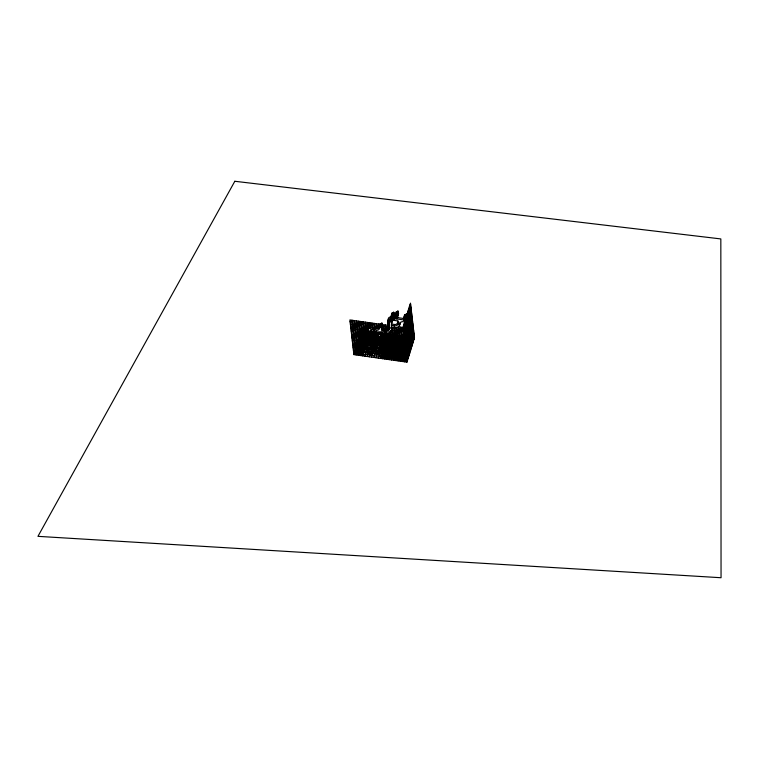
<?xml version="1.0" encoding="UTF-8"?>
<svg xmlns="http://www.w3.org/2000/svg" width="759" height="759" viewBox="0 0 759 759"><rect width="100%" height="100%" fill="white"/><g stroke="black" fill="none" stroke-linecap="round" stroke-linejoin="round"><path stroke-width="1.14" d="M368.428 339.7L367.214 344.131M385.287 333.789L385.192 332.907M388.38 322.869L388.181 321.645A2.913 2.011 61.1 0 0 387.745 320.915A4.563 2.751 17.2 0 1 389.12 318.894M395.942 314.084C394.841 324.88 393.949 312.556 397.725 315.222M361.341 345.838C358.077 354.681 363.855 344.69 361.531 341.645L359.804 342.499L358.22 347.935M384.424 344.301L383.817 343.694L382.878 344.14M397.725 315.346L398.114 314.027M364.206 341.341L363.931 342.309L363.722 341.512M365.971 341.597L365.259 342.499L366.569 338.571L367.242 344.349L371.663 344.975L370.582 348.447L370.42 347.005L374.842 347.631M369.605 337.3L368.893 338.201L369.576 337.48M369.699 335.497L369.88 336.531L370.145 335.535M371.331 337.783L370.667 338.457L371.36 337.689L370.857 337.432M371.474 335.744L371.644 336.778L371.445 335.924M377.726 342.869L377.906 343.903M371.369 337.565L370.772 338.191M378.437 334.757L378.57 333.637M385.23 333.742L384.965 334.88M388.314 322.812L388.048 323.951M378.551 334.349L379.718 332.195A2.059 1.584 -6.6 0 1 379.965 332.062M379.766 332.594L378.637 334.349M361.312 345.952L365.999 346.379M370.031 339.69L370.534 339.671M360.544 349.254L361.701 344.501M404.13 317.907L403.997 316.958M406.321 318.277L406.454 317.167M385.221 335.45L386.35 333.144A2.059 1.584 -6.6 0 1 386.957 332.869L387.043 333.59A2.913 2.011 61.1 0 0 386.397 333.524L385.657 334.235M371.948 333.618L372.375 332.214M385.259 335.184L385.155 335.668M371.929 333.675L372.973 331.341M378.684 334.197L378.504 334.785M389.405 332.878L389.282 333.135M378.191 332.338A2.913 1.167 -53.5 0 1 378.561 332.404L377.963 335.431L378.115 334.624M378.618 334.14L379.472 332.091M387.697 325.08L387.934 324.311M384.614 336L384.851 335.241M385.249 335.08L385.638 334.102M371.379 334.33L371.976 331.351M377.773 337.005L378.01 336.237M378.058 336.237L377.584 337.764M387.678 325.45L388.333 322.48A2.913 1.167 -53.5 0 0 387.915 322.357L388.456 320.611L389.699 320.791M384.538 336.265L384.718 335.677L384.595 336.379M387.488 327.025L387.726 326.256M384.69 337.176L384.386 338.163L384.652 337.29M388.617 334.007L389.082 332.831M388.475 335.905L388.978 334.273M353.903 354.605L361.436 330.269L414.49 337.802L406.957 362.138L353.903 354.605L349.89 319.947L380.838 324.34M357.157 345.117L357.688 343.381L359.899 343.694C357.906 357.195 357.982 342.651 361.331 345.715M363.646 330.582L356.113 354.918L352.1 320.26M358.523 347.764L360.108 343.827M357.821 350.895L359.975 343.941L361.531 341.645L362.185 344.254L359.975 343.941L359.738 342.252A2.277 1.376 17.2 0 1 361.777 341.123M358.665 348.988L359.747 345.516L359.33 344.349M362.015 342.812L360.098 348.201L361.17 344.719M365.857 330.896L358.324 355.231L354.311 320.573M363.618 341.455L364.045 341.559M363.447 343.172L363.827 339.994M368.068 331.209L360.534 355.544L360.032 351.208M368.371 330.345A4.563 2.751 17.2 0 0 367.318 332.205L367.109 336.835M361.407 344.301L365.829 344.937L367.043 341.019L367.849 330.469A4.563 2.751 17.2 0 1 371.938 328.211L376.36 328.837A2.277 1.755 -6.6 0 0 379.111 327.414L380.183 323.932L381.91 323.078L382.564 325.687L381.483 329.169A2.277 1.755 -6.6 0 0 383.162 331.218L387.583 331.844A4.563 2.751 17.2 0 0 391.672 329.586L391.473 324.482L394.395 314.824L393.741 312.205L392.014 313.069L388.902 322.566L388.285 319.169A4.563 2.751 17.2 0 1 391.17 316.845M365.316 341.939L365.895 341.541L365.449 342.243M367.147 337.195L366.739 340.013M365.658 343.485L366.037 340.307L361.616 339.681A4.563 2.751 17.2 0 0 357.527 341.939L358.362 349.159L362.783 349.785L362.242 351.521L353.4 350.269M362.717 353.979L363.115 352.679M362.745 355.857L370.278 331.522M370.601 339.709L369.121 344.614L372.138 335.971L371.493 333.353L369.766 334.207L367.1 343.115L369.225 338.969M370.088 334.178L370.06 330.782A2.277 1.376 17.2 0 1 372.109 329.653L376.53 330.279A2.277 1.755 -6.6 0 0 379.272 328.856L381.91 323.078L382.564 325.687L380.354 325.374L380.183 323.932L382.394 324.245M369.396 336.18L369.633 335.44M367.745 334.302L369.956 334.615L369.899 335.772M366.161 347.821L369.927 335.658L371.493 333.353L372.138 335.971M368.95 340.326L369.121 341.768L369.348 340.544M371.54 333.799L371.73 333.21M370.383 339.956L368.978 343.381L369.756 340.563M371.559 334.861L371.787 333.837M364.956 356.17L372.489 331.835M371.436 336.265L371.976 334.52M371.606 336.493L371.531 335.706M373.883 329.387L374.149 328.524L373.779 331.702A2.913 2.011 61.1 0 0 373.134 331.636M370.724 340.07L370.99 339.197M370.753 341.948L371.16 340.639M367.166 356.483L374.699 332.148M376.056 331.332L375.382 333.505L370.961 332.878M375.401 333.723L376.094 331.702M375.525 334.738L376.151 331.74M376.625 331.474L375.544 334.956L367.878 333.865M375.572 335.165L376.312 333.163L375.686 336.18L377.897 336.493M371.189 350.468L371.995 347.859L379.737 348.96M369.377 356.796L376.91 332.461M371.521 353.352L372.327 350.753L380.022 351.929M372.062 353.609L372.498 352.195M380.847 325.184L381.331 324.947M377.28 338.742L377.764 335.763M378.143 334.842L378.589 332.129M374.88 341.559L375.544 347.337L375.003 349.074L375.212 344.453M380.999 325.867L381.217 326.664M371.587 357.109L379.12 332.774M381.445 325.934L380.809 326.892L381.464 326.104M381.388 327.508L381.625 326.749M380.306 342.907L378.096 342.594L377.422 344.766L377.621 340.136L382.081 340.649L382.745 346.427M377.251 343.324L377.925 341.152L377.991 341.626L377.299 342.394L377.489 341.37L380.667 341.237M381.853 341.882L382.119 341.009L379.158 340.63L381.72 340.8L378.456 340.924M373.798 357.423L381.331 333.087M381.35 333.116L381.046 332.1M382.033 332.755L381.73 331.749M379.367 342.442L379.908 340.696M379.462 343.353L379.234 344.093L379.87 343.504M383.788 330.677L385.164 329.966M376.009 357.745L383.542 333.4M381.236 341.379L381.587 341.237M381.009 350.563L378.798 350.25L379.766 347.698L380.136 351.578M378.855 341.142L382.081 340.649M384.111 333.505L384.927 332.717M384.936 330.962L385.989 329.178L386.711 330.696L388.2 329.491M384.804 335.677L385.183 333.362A2.913 1.167 -53.5 0 0 384.832 333.286L385.202 330.089M387.488 325.772L386.635 328.818L387.232 328.903L387.394 330.345M387.887 324.757L388.001 324.112M384.092 337.679L384.263 337.138M383.551 339.747L384.396 336.702M386.948 328.761L387.545 326.693M387.65 326.37L388.02 325.175M379.861 351.815L379.491 353.666M380.079 351.123L379.699 352.973M381.255 346.569L381.103 348.447M387.062 328.543L386.843 330.26M387.232 328.002L387.84 326.038M378.219 358.058L385.752 333.723M387.232 328.903L387.915 328.543L388.086 329.985M379.301 354.576L379.528 352.138M380.458 351.265L380.335 349.529M380.449 349.178L380.344 350.886M380.676 350.573L380.553 348.827M380.657 348.485L380.563 350.193M379.339 340.563L379.87 340.336L380.667 349.842M383.456 343.163L381.426 347.404M387.915 328.543L388.741 327.755L391.502 328.144L391.236 329.017M390.857 319.795L391.511 319.008M392.469 314.587L392.697 313.846M391.122 319.349L390.894 320.089L391.644 320.165M391.644 317.66L392.735 316.807M392.735 314.131L392.782 314.909M383.969 343.836L383.191 346.664L384.263 343.191M391.302 319.862L391.758 318.476M391.976 317.66L392.299 316.74M392.83 315.004L392.602 315.744L393.276 315.061M391.255 320.507L391.027 321.247L391.691 320.564M391.407 319.918L391.796 318.771M392.868 315.289L392.64 316.029L393.314 315.355M382.878 348.485L385.107 341.284L384.623 340.108L382.897 340.962L379.206 353.172M388.048 328.106L388.769 329.634L389.291 327.831M391.663 320.279L390.989 320.953L391.283 320.127M392.204 318.543L391.17 319.273M392.232 318.827L391.559 319.501M392.773 317.091L392.099 317.765L392.583 316.882L404.262 318.59M392.005 320.554L392.612 318.6L390.401 318.287L390.572 319.729L392.782 320.042L392.612 318.6M387.963 334.036L380.43 358.371L380.268 356.929L406.796 360.696L414.329 336.36M388.494 335.687L387.64 337.489L388.485 334.444M387.64 337.489L388.58 334.434M387.972 337.537L389.139 333.467M394.319 318.087L396.198 312.006L397.925 311.143C400.23 314.141 394.509 324.273 397.688 315.241M394.614 317.433L396.577 313.306M401.226 335.914L393.693 360.25L390.524 332.822L391.056 331.076M390.173 334.349L382.64 358.684L381.976 352.907L406.293 356.36L413.826 332.025M395.059 318.495L395.8 314.976M394.13 319.681L394.215 320.402L396.369 313.448L396.198 312.006L398.409 312.319L396.492 317.708L397.564 314.226M394.376 325.355L394.642 324.491A2.277 1.755 -6.6 0 0 397.393 323.059L398.086 323.163M392.384 334.662L384.851 358.998L383.513 347.442L406.131 350.487M394.595 334.975L387.062 359.311L384.054 333.324L403.949 336.142L411.482 311.807M399.974 322.186L399.775 324.824A4.563 3.52 -6.6 0 1 394.272 327.67L394.642 324.491L392.431 324.178A4.563 2.751 17.2 0 0 391.227 324.112M396.805 335.288L389.272 359.624L386.265 333.637M403.456 318.695L404.509 315.004L406.236 314.141L410.723 349.965L357.669 342.432M403.598 319.918L406.236 314.141L406.881 316.759L404.67 316.446L404.509 315.004L406.72 315.317M399.016 335.601L391.483 359.937L388.475 333.951M406.957 362.138L402.953 327.48L405.306 319.881M405.695 318.894L406.103 317.594M406.444 316.18L410.486 303.145L414.49 337.802M410.647 304.587L403.114 328.922L392.061 327.357A2.277 1.376 17.2 0 0 391.264 327.338M410.818 306.038L403.285 330.374L392.232 328.799M410.98 307.48L403.446 331.816L392.394 330.241M411.15 308.922L403.617 333.258L390.354 331.37M411.321 310.365L403.788 334.7L390.524 332.822M403.437 336.228L395.904 360.563L392.061 327.357M411.653 313.249L404.12 337.594L384.225 334.766M411.824 314.7L404.291 339.036L382.175 335.895M411.985 316.142L398.114 360.876L394.187 326.949M412.156 317.585L404.623 341.92L371.455 337.214L371.901 341.55L374.168 341.854L373.134 331.655M412.317 319.027L404.784 343.362L371.625 338.656M403.247 348.827L405.515 348.969M412.488 320.469L404.955 344.804L385.06 341.986M407.858 336.854L400.325 361.189L396.483 327.983M412.659 321.92L405.126 346.256L385.221 343.429M404.006 350.326L406.331 350.288L405.676 350.411M412.82 323.362L405.287 347.698L383.181 344.558M405.458 349.14L412.991 324.805M405.638 350.743L413.152 326.247M405.714 350.734L403.427 350.43L403.304 348.656M410.069 337.176L402.536 361.512L398.532 326.854L402.953 327.48M413.323 327.689L405.79 352.024L383.684 348.893M413.494 329.14L405.961 353.476L383.855 350.335M413.655 330.582L406.122 354.918L381.805 351.464M412.279 337.489L404.746 361.825L400.743 327.167M413.997 333.467L406.463 357.802L382.138 354.349M414.158 334.909L406.625 359.244L380.098 355.478M371.531 333.524L371.919 331.484A2.913 1.167 -53.5 0 0 371.559 331.398A2.277 1.376 17.2 0 0 370.05 331.588M371.587 334.757L371.758 334.216M378.191 334.681L378.361 334.15M372.081 332.888L372.745 331.294M385.344 334.766L386.198 332.888M391.492 322.224L391.274 322.708M368.646 340.914L369.462 340.411L370.174 340.914M359.785 345.411L360.373 344.7M368.665 340.601L369.253 339.88M396.179 314.919L396.758 314.207M372.394 332.357L373.02 331.692M404.12 349.975L403.465 350.098L406.274 350.468M383.656 342.252L382.735 342.641L381.616 346.227M403.57 319.7L405.78 320.013M392.82 318.391L405.809 320.232L409.651 353.447L356.588 345.914M404.964 320.507L409.11 355.184L356.056 347.65M392.005 320.089L396.426 320.715A2.277 1.755 -6.6 0 1 398.096 322.765L397.564 324.51A2.277 1.755 -6.6 0 1 394.813 325.934L392.602 325.62A2.277 1.376 17.2 0 0 391.246 325.744M405.268 321.968L403.057 321.655A2.277 1.755 -6.6 0 0 400.306 323.087L399.775 324.824L397.564 324.51L397.934 321.323A2.277 1.755 -6.6 0 0 397.972 320.659M387.915 322.347L389.025 322.509M350.06 321.389L378.798 325.469M383.219 326.104L387.64 326.731M380.61 325.81L379.652 325.668L379.813 327.12L382.024 327.433M350.222 322.831L378.969 326.92M381.179 327.233L387.811 328.173A4.563 2.751 17.2 0 1 388.864 326.313M391.483 314.805L391.644 316.247L393.855 316.569L394.225 313.382L392.014 313.069L392.185 314.511L394.395 314.824L393.741 312.205L392.185 314.511L389.395 323.543L389.462 329.273L388.741 327.755M350.392 324.283L379.13 328.362L378.627 324.027M381.341 328.675L383.551 328.989L383.048 324.653L387.469 325.288L387.906 328.989M385.942 330.355L384.424 330.137A2.277 1.376 17.2 0 0 382.916 330.336M350.563 325.725L370.458 328.552L369.785 322.774M350.724 327.167L368.409 329.681L367.574 322.461M350.895 328.609L366.369 330.81M383.418 333.865L376.787 332.916L376.606 331.294M368.058 332.271L370.269 332.584M351.056 330.051L366.54 332.252M367.925 332.708L370.136 333.021M360.895 332.006L413.959 339.539L409.945 304.881M367.963 333.068L370.174 333.381M367.83 333.505L370.041 333.818M368.447 333.789L367.479 333.647L368.02 331.911L370.231 332.224L369.737 334.321L367.527 334.007M351.227 331.503L366.701 333.694M367.783 334.662L369.994 334.975M360.364 333.742L413.418 341.275L409.405 306.627M367.65 335.089L370.069 335.506L369.842 336.237L367.555 335.886M351.398 332.945L366.872 335.136M404.452 340.478L369.927 335.658L369.766 334.207M367.688 335.45L370.107 335.791M367.337 335.601L369.51 335.554M359.823 335.478L412.877 343.011L408.864 308.363M351.559 334.387L367.033 336.588M367.46 336.683L369.671 336.996M367.508 337.043L371.606 337.708M367.365 337.48L369.576 337.793M367.413 337.84L369.624 338.153M351.73 335.829L367.204 338.03L365.364 322.148M359.282 337.214L412.346 344.757L408.333 310.099M367.318 338.637L369.529 338.95M371.066 339.444L368.855 339.131L368.684 337.689M351.901 337.271L367.375 339.472M371.796 340.098L376.217 340.725M358.741 338.96L411.805 346.493L407.792 311.835M378.191 342.034L371.559 341.095L371.426 339.463M366.995 340.658L369.206 340.971M352.062 338.723L358.694 339.662L356.521 320.886M382.716 342.964L382.83 343.979M367.043 341.019L369.253 341.332M378.096 342.878L377.868 343.618M366.91 341.455L371.331 342.081L370.79 343.827L379.633 345.079L379.851 347.005M380.344 343.267L377.963 343.03L377.621 340.136M358.21 340.696L411.264 348.229L407.251 313.571M352.233 340.165L358.865 341.104M376.549 343.618L378.76 343.931M352.394 341.607L356.815 342.233M381.103 346.085L383.475 346.332M380.876 346.18L383.494 346.493L383.656 347.935M380.79 346.218L383.513 346.711M381.141 346.92L381.217 348.827M352.565 343.049L356.986 343.675A4.563 2.751 17.2 0 1 357.764 341.996M370.25 345.563L374.671 346.189M381.037 347.271L380.781 349.491M383.637 347.726L384.794 342.964M357.128 344.169L410.192 351.702L406.35 318.495M375.544 347.337L378.864 347.812M352.736 344.491L358.257 345.279M352.897 345.943L357.318 346.569M361.739 347.195L372.792 348.761L372.46 345.876M380.174 350.051L380.25 351.958M380.069 350.392L380.136 352.309M379.965 350.743L380.031 352.65M353.068 347.385L357.489 348.011M359.7 348.324L361.91 348.637L361.578 345.753M379.747 351.436L379.813 353.352M353.229 348.827L357.66 349.453M355.516 349.387L408.579 356.92L404.566 322.271M371.796 352.489L362.944 351.227L362.413 352.973L353.571 351.711M379.547 354.216L379.13 353.134M354.975 351.123L408.038 358.656L404.025 324.008M371.54 353.874L369.747 353.618L369.918 355.06M354.444 352.859L407.498 360.402L403.484 325.744M353.732 353.153L362.574 354.415M394.585 317.224L394.756 318.666M393.153 316.864L393.323 318.306L391.113 317.993L390.942 316.541M392.08 320.336L392.242 321.778L390.031 321.465L389.87 320.023M391.037 330.516L391.132 331.322A4.563 2.751 17.2 0 1 387.043 333.59L371.568 331.389L371.398 329.947M387.754 320.905L388.769 329.634M387.365 328.467L387.526 329.909M386.568 329.823L386.473 329.008L384.263 328.694A4.563 2.751 17.2 0 0 381.549 328.941M385.989 329.178L386.16 330.62M385.259 324.966L385.762 329.302M384.747 332.546L384.832 333.277M382.119 335.412L382.849 341.673M383.01 343.115L383.352 346M380.325 331.92L380.411 332.641A2.913 2.011 61.1 0 0 379.766 332.575M381.473 346.607L381.54 347.783M380.136 337.024L380.638 341.351M381.284 346.18L381.426 348.134M378.902 332.423L377.925 336.711L378.257 339.596M376.417 323.714L376.919 328.049M378.447 342.442L379.329 342.081L379.557 344.178L378.798 350.25M379.32 352.831L379.491 354.396M377.384 340.108L377.489 341.74M377.071 340.26L377.185 341.901M376.768 340.421L376.872 342.062M376.464 340.582L376.568 342.214M374.206 323.4L374.88 329.178M376.265 342.375L375.212 332.062L370.79 331.436L371.123 334.321M375.857 340.895L375.961 342.537M375.544 341.057L375.714 342.499M376.417 348.485L377.09 354.263M375.487 341.246L375.658 342.688M375.24 341.208L375.411 342.66M375.183 341.408L375.344 342.85M373.694 330.981L373.779 331.702M374.937 341.37L375.107 342.812M371.995 323.087L372.669 328.865M372.726 341.057L372.83 342.698M372.536 340.829L372.65 342.461M372.356 340.601L372.46 342.233M372.166 340.374L372.28 342.005M371.986 340.146L372.09 341.778M371.606 339.69L371.72 341.322M371.236 339.235L371.35 340.867M370.895 338.002L371.663 344.975M371.995 347.859L372.669 353.637M372.252 352.157L372.356 353.798M371.948 352.318L372.052 353.95M372.128 355.373L371.455 349.595L360.098 348.201M371.644 352.47L371.749 354.111M371.331 352.631L371.445 354.273M369.225 335.952L369.396 337.394M371.028 352.793L371.142 354.425M370.724 352.944L370.828 354.586M370.42 353.106L370.582 354.548M370.364 353.296L370.525 354.747M370.117 353.267L370.278 354.709M370.05 353.457L370.221 354.899M369.804 353.419L369.975 354.87M368.371 348.134L368.542 349.576L366.331 349.263L365.496 342.043M367.033 348.969L367.707 354.747M363.153 321.835L365.326 340.601M360.942 321.522L363.115 340.288L360.904 339.975L358.732 321.199M363.371 342.451L364.121 348.95M362.612 348.343L363.286 354.121M362.868 352.641L363.039 354.083M362.811 352.831L362.982 354.273M362.565 352.802L362.736 354.244M362.081 350.079L362.669 354.434M362.261 352.954L362.423 354.396M362.204 353.153L362.366 354.595M361.958 353.115L362.119 354.557M361.891 353.305L362.062 354.757M361.645 353.277L361.815 354.719M361.588 353.466L361.758 354.908M361.341 353.428L361.512 354.88M361.284 353.628L361.455 355.07M360.032 344.785L360.43 348.248M361.037 353.59L361.208 355.032M360.98 353.779L361.142 355.231M360.734 353.751L360.895 355.193M360.677 353.941L360.838 355.383M360.43 353.903L360.591 355.354M359.368 345.44L359.738 348.685M360.933 344.795A1.167 0.806 61.1 0 1 361.36 345.573M369.813 339.985A1.167 0.806 61.1 0 1 370.24 340.763M368.883 339.434A1.167 0.806 61.1 0 1 369.206 339.529M384.016 343.258A1.167 0.806 61.1 0 1 384.452 344.036M383.096 342.717A1.167 0.806 61.1 0 1 383.409 342.812M389.462 329.273A2.277 1.376 17.2 0 1 387.413 330.402L382.991 329.776A2.277 1.755 -6.6 0 1 381.388 328.723M389.728 326.854A1.138 0.693 17.2 0 1 388.352 326.028A1.138 0.693 17.2 0 1 389.358 325.393M390.487 331.266A2.913 2.011 61.1 0 1 391.132 331.332M390.506 330.829A2.059 1.584 -6.6 0 1 391.046 330.611M390.496 319.482A2.277 1.376 17.2 0 1 390.506 319.226M388.342 326.436A4.563 2.751 17.2 0 1 388.883 324.956M397.327 314.302A1.167 0.806 61.1 0 1 397.754 315.08M396.397 313.761A1.167 0.806 61.1 0 1 396.72 313.856M369.092 337.176L369.301 337.983L369.092 337.176M234.825 181.268L37.95 536.347L721.05 577.732L720.832 238.924L234.825 181.268M397.925 311.143L396.369 313.448L398.579 313.761L397.925 311.143M384.623 340.108L383.067 342.413L382.897 340.962L385.107 341.284L385.278 342.726L384.623 340.108"/></g></svg>
